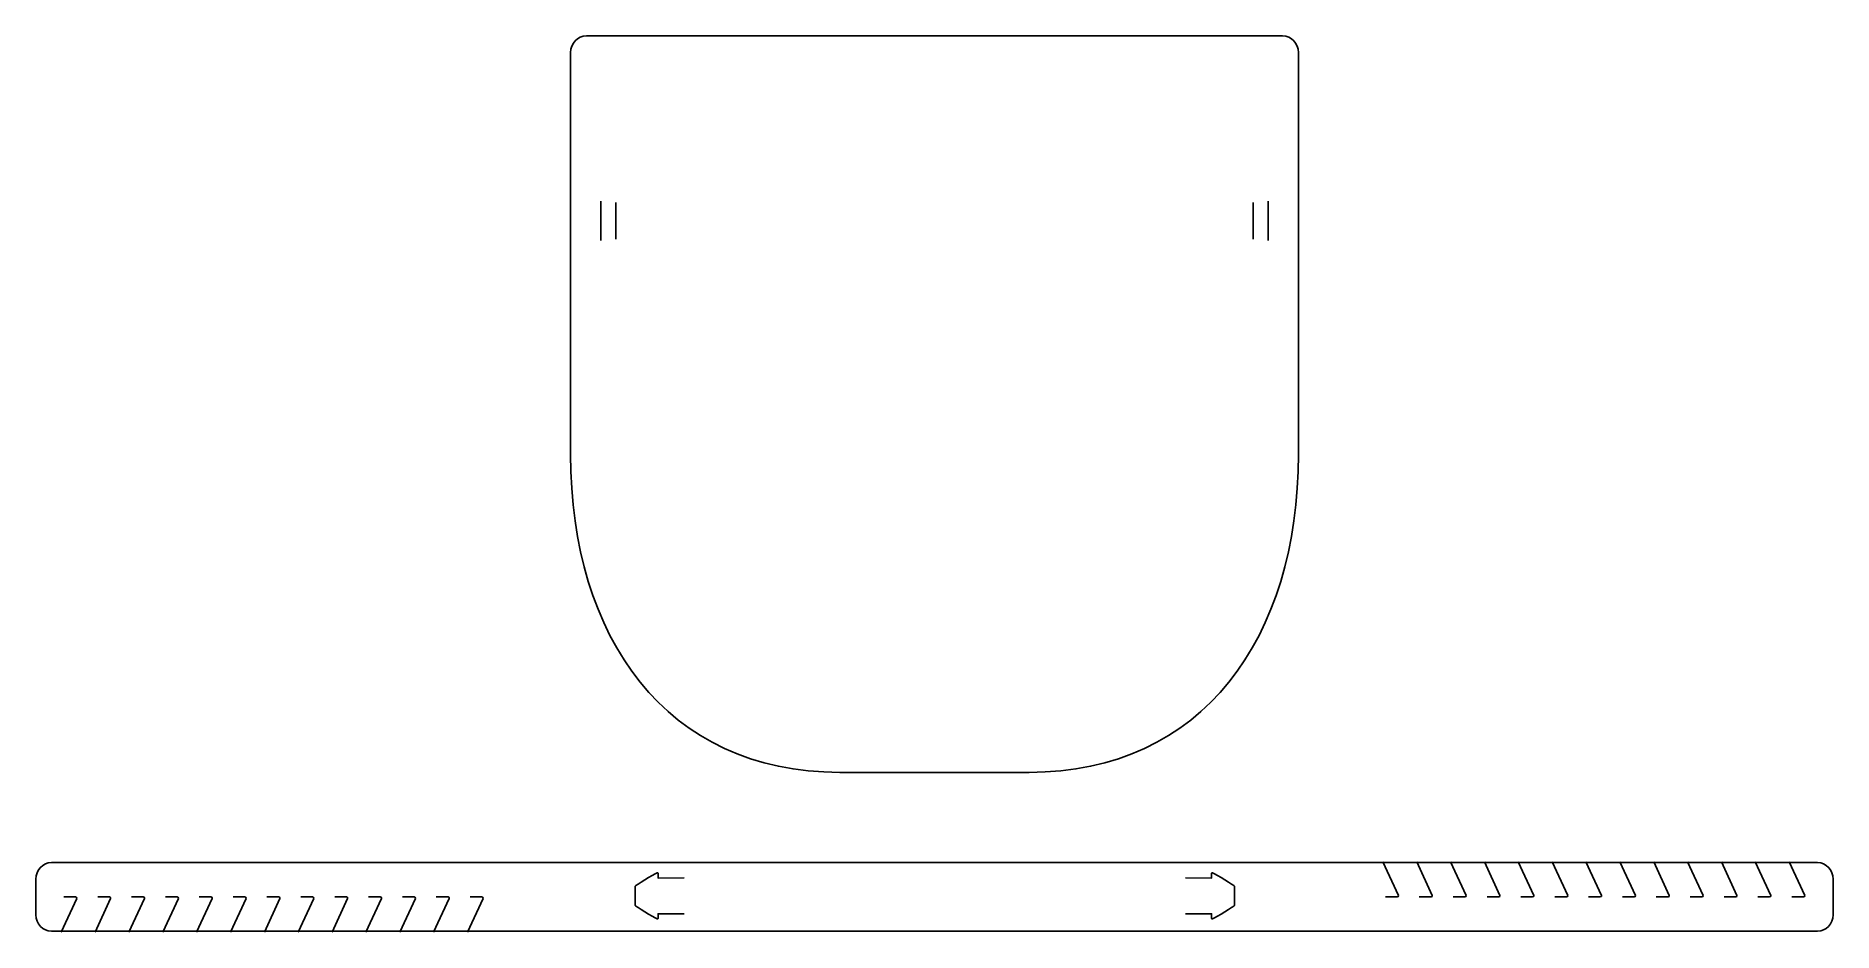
# Model space of a CAD drawing. Extents: x 0 to 690, y 0 to 344.
import ezdxf

# ---------------------------------------------------------------- set-up
doc = ezdxf.new("R2010")
doc.units = 0
doc.layers.add('Layer_1', color=7, linetype='CONTINUOUS')

msp = doc.modelspace()

# ---------------------------------------------------------------- linework, layer by layer
at = {"layer": 'Layer_1', "color": 1}
for points in [[(211.522748, 344.138681), (478.82772, 344.138681)], [(205.475078, 183.380003), (205.475078, 337.788681)], [(484.875072, 337.788681), (484.875072, 183.380003)], [(217.082455, 280.749667), (217.082455, 265.549531)], [(222.788, 280.149662), (222.788, 266.149676)], [(467.562433, 280.149662), (467.562433, 266.149676)], [(473.267978, 280.749667), (473.267978, 265.549531)], [(381.460033, 61.379926), (308.890471, 61.379926)], [(6.123342, 26.724964), (684.226774, 26.724964)], [(249.036377, 20.904377), (239.072169, 20.799955), (239.072169, 22.562786)], [(441.598394, 20.904377), (451.562603, 20.799955), (451.562603, 22.562786)], [(517.306056, 27.074143), (523.281406, 14.170591)], [(530.306129, 27.074143), (536.281478, 14.170591)], [(543.306095, 27.074143), (549.281445, 14.170591)], [(556.306062, 27.074143), (562.281412, 14.170591)], [(569.306064, 27.074143), (575.281414, 14.170591)], [(582.306136, 27.074143), (588.281486, 14.170591)], [(595.306103, 27.074143), (601.281453, 14.170591)], [(608.306105, 27.074143), (614.281455, 14.170591)], [(621.306072, 27.074143), (627.281421, 14.170591)], [(634.306038, 27.074143), (640.281388, 14.170591)], [(647.306111, 27.074143), (653.281461, 14.170591)], [(660.306113, 27.074143), (666.281463, 14.170591)], [(673.306079, 27.074143), (679.281429, 14.170591)], [(0.175156, 6.725639), (0.175156, 20.374964)], [(230.252725, 17.716325), (230.252725, 10.216269)], [(460.382047, 17.716325), (460.382047, 10.216269)], [(690.17496, 20.374964), (690.17496, 6.725639)], [(9.877673, 0.07412), (15.853023, 12.977673)], [(15.386298, 13.541764), (10.879209, 13.541764)], [(22.877675, 0.07412), (28.853025, 12.977673)], [(28.3863, 13.541764), (23.879211, 13.541764)], [(35.877677, 0.07412), (41.853027, 12.977673)], [(41.386302, 13.541764), (36.879213, 13.541764)], [(48.877679, 0.07412), (54.853029, 12.977673)], [(54.386657, 13.541764), (49.879215, 13.541764)], [(61.877681, 0.07412), (67.853031, 12.977673)], [(67.386306, 13.541764), (62.879217, 13.541764)], [(74.877683, 0.07412), (80.853033, 12.977673)], [(80.386308, 13.541764), (75.879219, 13.541764)], [(87.877685, 0.07412), (93.853035, 12.977673)], [(93.38631, 13.541764), (88.879221, 13.541764)], [(100.877687, 0.07412), (106.853037, 12.977673)], [(106.386312, 13.541764), (101.879223, 13.541764)], [(113.877689, 0.07412), (119.853038, 12.977673)], [(119.386314, 13.541764), (114.879225, 13.541764)], [(126.877691, 0.07412), (132.85304, 12.977673)], [(132.386315, 13.541764), (127.879227, 13.541764)], [(139.877657, 0.07412), (145.853007, 12.977673)], [(145.386635, 13.541764), (140.879193, 13.541764)], [(152.877694, 0.07412), (158.853044, 12.977673)], [(158.386319, 13.541764), (153.879231, 13.541764)], [(165.877696, 0.07412), (171.853046, 12.977673)], [(171.386321, 13.541764), (166.879232, 13.541764)], [(239.072169, 5.369456), (239.072169, 7.132639), (249.036377, 7.027864)], [(451.562603, 5.369456), (451.562603, 7.132639), (441.598394, 7.027864)], [(522.814681, 13.606499), (518.307592, 13.606499)], [(535.814753, 13.606499), (531.307665, 13.606499)], [(548.81472, 13.606499), (544.307631, 13.606499)], [(561.814687, 13.606499), (557.307598, 13.606499)], [(574.814689, 13.606499), (570.3076, 13.606499)], [(587.814761, 13.606499), (583.307672, 13.606499)], [(600.814728, 13.606499), (596.307639, 13.606499)], [(613.81473, 13.606499), (609.307641, 13.606499)], [(626.814696, 13.606499), (622.307608, 13.606499)], [(639.814663, 13.606499), (635.307574, 13.606499)], [(652.814736, 13.606499), (648.307647, 13.606499)], [(665.814738, 13.606499), (661.307649, 13.606499)], [(678.814704, 13.606499), (674.307615, 13.606499)], [(684.226774, 0.375639), (6.123342, 0.375639)]]:
    msp.add_lwpolyline(points, dxfattribs=at)
for points in [[(205.475078, 337.788681), (205.475078, 341.295645), (208.183001, 344.138681), (211.522748, 344.138681)], [(478.82772, 344.138681), (482.167856, 344.138681), (484.875072, 341.295645), (484.875072, 337.788681)], [(308.890471, 61.379926), (242.092, 61.379926), (205.475078, 113.239669), (205.475078, 183.380003)], [(484.875072, 183.380003), (484.875072, 113.239669), (448.258504, 61.379926), (381.460033, 61.379926)], [(0.175156, 20.374964), (0.175156, 23.881928), (2.838275, 26.724964), (6.123342, 26.724964)], [(238.659772, 22.840775), (237.289583, 22.275977), (230.252725, 17.716325), (230.252725, 17.716325)], [(239.072169, 22.562786), (239.072169, 22.776569), (238.857328, 22.922266), (238.659772, 22.840775)], [(451.562603, 22.562786), (451.562603, 22.776569), (451.777444, 22.922266), (451.975, 22.840775)], [(451.975, 22.840775), (453.345189, 22.275977), (460.382047, 17.716325), (460.382047, 17.716325)], [(684.226774, 26.724964), (687.51184, 26.724964), (690.17496, 23.881928), (690.17496, 20.374964)], [(523.281406, 14.170591), (523.407348, 13.898599), (523.165695, 13.606499), (522.814681, 13.606499)], [(536.281478, 14.170591), (536.40742, 13.898599), (536.165767, 13.606499), (535.814753, 13.606499)], [(549.281445, 14.170591), (549.407387, 13.898599), (549.165734, 13.606499), (548.81472, 13.606499)], [(562.281412, 14.170591), (562.407353, 13.898599), (562.165701, 13.606499), (561.814687, 13.606499)], [(575.281414, 14.170591), (575.407355, 13.898599), (575.165703, 13.606499), (574.814689, 13.606499)], [(588.281486, 14.170591), (588.407428, 13.898599), (588.165775, 13.606499), (587.814761, 13.606499)], [(601.281453, 14.170591), (601.407395, 13.898599), (601.165742, 13.606499), (600.814728, 13.606499)], [(614.281455, 14.170591), (614.407396, 13.898599), (614.165744, 13.606499), (613.81473, 13.606499)], [(627.281421, 14.170591), (627.407363, 13.898599), (627.16571, 13.606499), (626.814696, 13.606499)], [(640.281388, 14.170591), (640.40733, 13.898599), (640.165677, 13.606499), (639.814663, 13.606499)], [(653.281461, 14.170591), (653.407402, 13.898599), (653.16575, 13.606499), (652.814736, 13.606499)], [(666.281463, 14.170591), (666.407404, 13.898599), (666.165751, 13.606499), (665.814738, 13.606499)], [(679.281429, 14.170591), (679.407371, 13.898599), (679.165718, 13.606499), (678.814704, 13.606499)], [(15.853023, 12.977673), (15.978965, 13.249664), (15.737312, 13.541764), (15.386298, 13.541764)], [(28.853025, 12.977673), (28.978967, 13.249664), (28.737314, 13.541764), (28.3863, 13.541764)], [(41.853027, 12.977673), (41.978969, 13.249664), (41.737316, 13.541764), (41.386302, 13.541764)], [(54.853029, 12.977673), (54.97897, 13.249664), (54.737318, 13.541764), (54.386657, 13.541764)], [(67.853031, 12.977673), (67.978972, 13.249664), (67.73732, 13.541764), (67.386306, 13.541764)], [(80.853033, 12.977673), (80.978974, 13.249664), (80.737322, 13.541764), (80.386308, 13.541764)], [(93.853035, 12.977673), (93.978976, 13.249664), (93.737324, 13.541764), (93.38631, 13.541764)], [(106.853037, 12.977673), (106.978978, 13.249664), (106.737325, 13.541764), (106.386312, 13.541764)], [(119.853038, 12.977673), (119.97898, 13.249664), (119.737327, 13.541764), (119.386314, 13.541764)], [(132.85304, 12.977673), (132.978982, 13.249664), (132.737329, 13.541764), (132.386315, 13.541764)], [(145.853007, 12.977673), (145.978949, 13.249664), (145.737296, 13.541764), (145.386635, 13.541764)], [(158.853044, 12.977673), (158.978986, 13.249664), (158.737333, 13.541764), (158.386319, 13.541764)], [(171.853046, 12.977673), (171.978988, 13.249664), (171.737335, 13.541764), (171.386321, 13.541764)], [(230.252725, 10.216269), (230.252725, 10.216269), (237.289583, 5.656264), (238.659772, 5.091114)], [(460.382047, 10.216269), (460.382047, 10.216269), (453.345189, 5.656264), (451.975, 5.091114)], [(6.123342, 0.375639), (2.838275, 0.375639), (0.175156, 3.218323), (0.175156, 6.725639)], [(238.659772, 5.091114), (238.857328, 5.009622), (239.072169, 5.155672), (239.072169, 5.369456)], [(451.975, 5.091114), (451.777444, 5.009622), (451.562603, 5.155672), (451.562603, 5.369456)], [(690.17496, 6.725639), (690.17496, 3.218323), (687.51184, 0.375639), (684.226774, 0.375639)]]:
    msp.add_open_spline(points, degree=3, dxfattribs=at)

doc.saveas('drawing.dxf')
